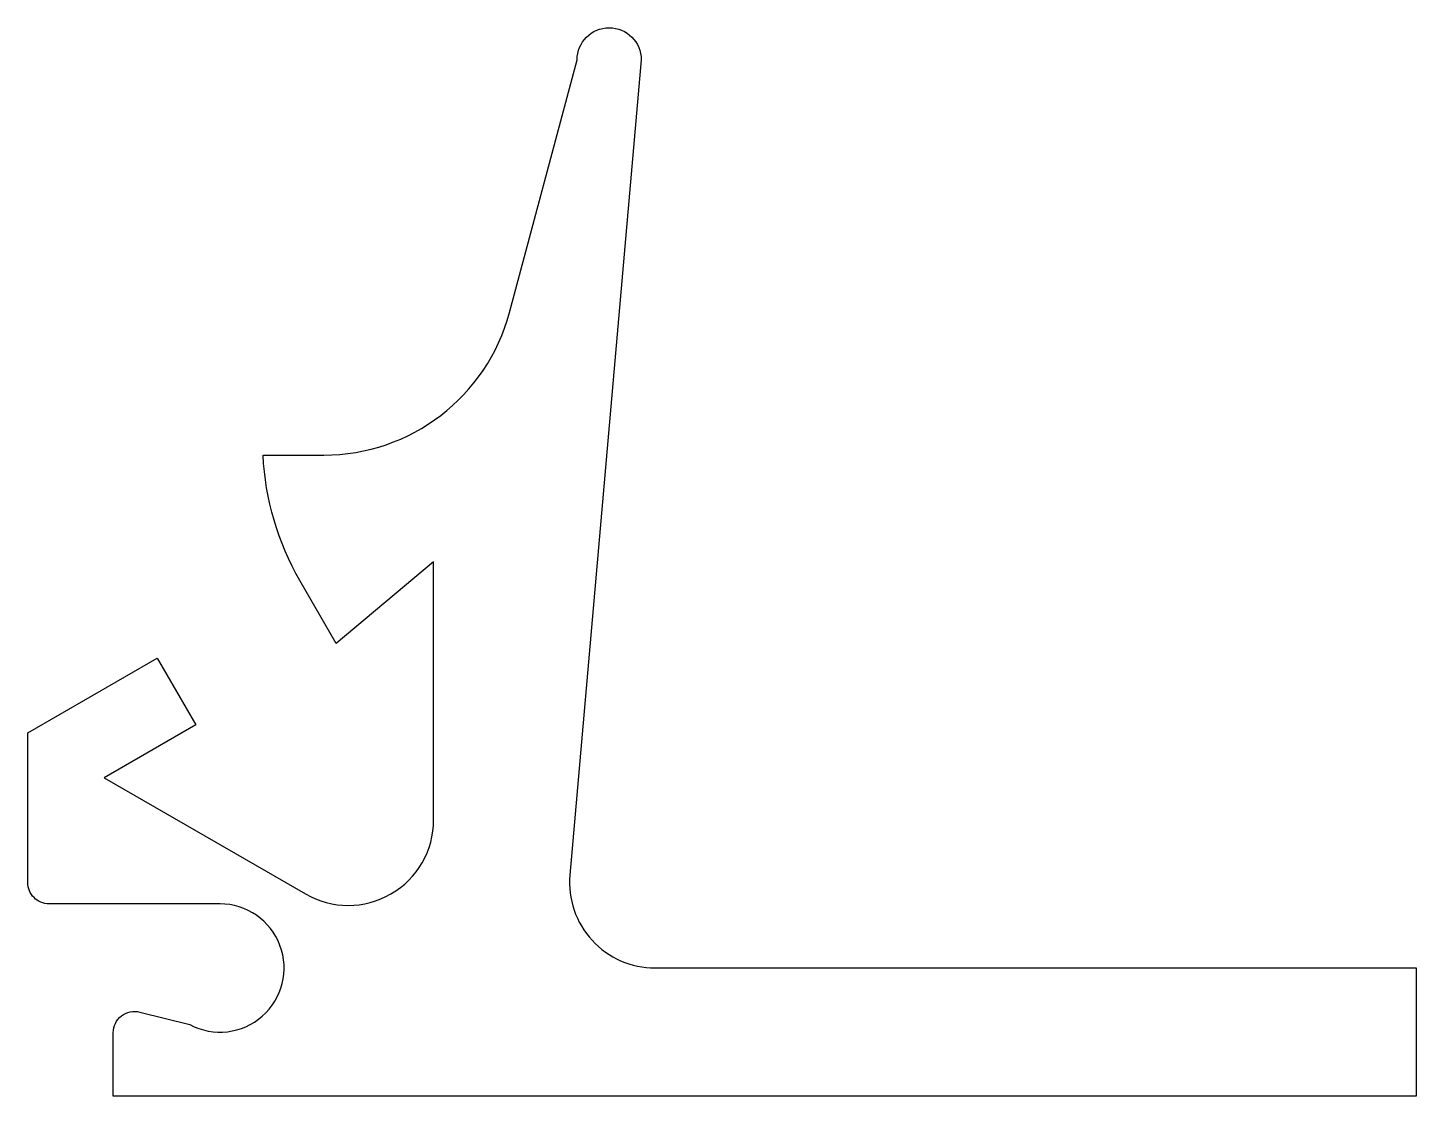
# Model space of a CAD drawing. Extents: x 383.7 to 416.2, y -58.1 to -33.1.
import ezdxf

# ---------------------------------------------------------------- set-up
doc = ezdxf.new("R2010")
doc.units = 0
doc.layers.get('0').update_dxf_attribs({"linetype": 'CONTINUOUS'})

msp = doc.modelspace()

# ---------------------------------------------------------------- linework, layer by layer
at = {"linetype": 'CONTINUOUS'}
msp.add_lwpolyline([(398.013, -33.891), (396.344, -52.967, 0.440011), (398.337, -55.141), (416.154, -55.141), (416.154, -58.141), (385.654, -58.141), (385.654, -56.657, -0.487928), (386.275, -56.172), (387.448, -56.465, 1.280776), (388.154, -53.641), (384.154, -53.641, -0.414214), (383.654, -53.141), (383.654, -49.641), (386.685, -47.891), (387.585, -49.45), (385.441, -50.688), (390.154, -53.409, 0.57735), (393.154, -51.677), (393.154, -45.641), (390.876, -47.55), (390.025, -46.076, -0.119326), (389.162, -43.141), (390.582, -43.141, 0.339454), (394.928, -39.806), (396.513, -33.891, -1), (398.013, -33.891, -1)], format="xyb", close=True, dxfattribs=at)

doc.saveas('drawing.dxf')
